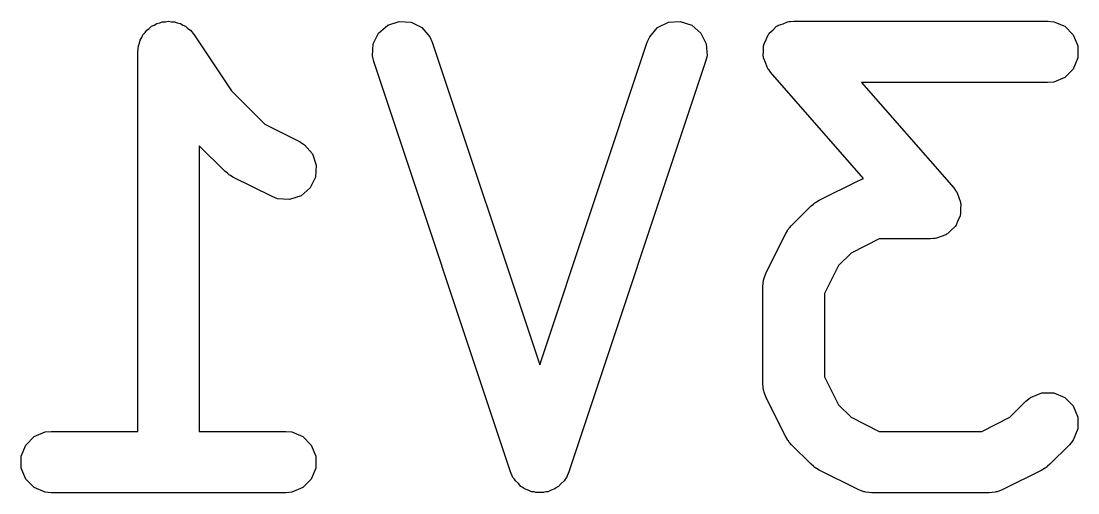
# Model space of a CAD drawing. Extents: x 2.55 to 11.37, y -10.03 to -5.53.
# Drawn here: x 10.787 to 10.8884, y -8.1927 to -8.1475 of the extents above; entities that cross this region are included whole.
import ezdxf

# ---------------------------------------------------------------- set-up
doc = ezdxf.new("R2010")
doc.units = 0
doc.header["$MEASUREMENT"] = 0
doc.layers.add('BLACK', color=7, linetype='CONTINUOUS')

msp = doc.modelspace()

# ---------------------------------------------------------------- linework, layer by layer
at = {"layer": 'BLACK', "linetype": 'CONTINUOUS'}
for p, q in [((10.79948, -8.14796), (10.79975, -8.14785)), ((10.79975, -8.14785), (10.79999, -8.14769)), ((10.79999, -8.14769), (10.80027, -8.14763)), ((10.80027, -8.14763), (10.80054, -8.14752)), ((10.80054, -8.14752), (10.80083, -8.14752)), ((10.80083, -8.14752), (10.80112, -8.14747)), ((10.80112, -8.14747), (10.8014, -8.14752)), ((10.8014, -8.14752), (10.80169, -8.14752)), ((10.80169, -8.14752), (10.80196, -8.14763)), ((10.80196, -8.14763), (10.80225, -8.14769)), ((10.80225, -8.14769), (10.80249, -8.14785)), ((10.80249, -8.14785), (10.80276, -8.14796)), ((10.82128, -8.14861), (10.82215, -8.14785)), ((10.82215, -8.14785), (10.82325, -8.14749)), ((10.82325, -8.14749), (10.82439, -8.14757)), ((10.82439, -8.14757), (10.82543, -8.14809)), ((10.84805, -8.14809), (10.84908, -8.14757)), ((10.84908, -8.14757), (10.85023, -8.14749)), ((10.85023, -8.14749), (10.85132, -8.14785)), ((10.85132, -8.14785), (10.85219, -8.14861)), ((10.85956, -8.14792), (10.85964, -8.14786)), ((10.85964, -8.14786), (10.86009, -8.14771)), ((10.86009, -8.14771), (10.86053, -8.14752)), ((10.86053, -8.14752), (10.86067, -8.14751)), ((10.86067, -8.14751), (10.86073, -8.14749)), ((10.86073, -8.14749), (10.86081, -8.1475)), ((10.86081, -8.1475), (10.86111, -8.14747)), ((10.86111, -8.14747), (10.88548, -8.14747)), ((10.88548, -8.14747), (10.88606, -8.14752)), ((10.88606, -8.14752), (10.88712, -8.14796)), ((10.79855, -8.14904), (10.79866, -8.14878)), ((10.79866, -8.14878), (10.79887, -8.14857)), ((10.79887, -8.14857), (10.79903, -8.14833)), ((10.79903, -8.14833), (10.79927, -8.14817)), ((10.79927, -8.14817), (10.79948, -8.14796)), ((10.80276, -8.14796), (10.80296, -8.14817)), ((10.80296, -8.14817), (10.80321, -8.14833)), ((10.80321, -8.14833), (10.80357, -8.14878)), ((10.80357, -8.14878), (10.80357, -8.14878)), ((10.80357, -8.14878), (10.80357, -8.14878)), ((10.80357, -8.14878), (10.80357, -8.14878)), ((10.80357, -8.14878), (10.80716, -8.15416)), ((10.82077, -8.14964), (10.82128, -8.14861)), ((10.82543, -8.14809), (10.82618, -8.14896)), ((10.8473, -8.14896), (10.84805, -8.14809)), ((10.85219, -8.14861), (10.85271, -8.14964)), ((10.85847, -8.14922), (10.85865, -8.14878)), ((10.85865, -8.14878), (10.85873, -8.14871)), ((10.85873, -8.14871), (10.85877, -8.14862)), ((10.85877, -8.14862), (10.85913, -8.1483)), ((10.85913, -8.1483), (10.85947, -8.14796)), ((10.85947, -8.14796), (10.85956, -8.14792)), ((10.88712, -8.14796), (10.88794, -8.14878)), ((10.88794, -8.14878), (10.88838, -8.14984)), ((10.79817, -8.15041), (10.79822, -8.14984)), ((10.79822, -8.14984), (10.79833, -8.14957)), ((10.79833, -8.14957), (10.79839, -8.14929)), ((10.79839, -8.14929), (10.79855, -8.14904)), ((10.82069, -8.15079), (10.82077, -8.14964)), ((10.82618, -8.14896), (10.82642, -8.14948)), ((10.82642, -8.14948), (10.83674, -8.18045)), ((10.83674, -8.18045), (10.84706, -8.14948)), ((10.84706, -8.14948), (10.8473, -8.14896)), ((10.85271, -8.14964), (10.85279, -8.15079)), ((10.85821, -8.14984), (10.85825, -8.14975)), ((10.85821, -8.15032), (10.85821, -8.14984)), ((10.85825, -8.14975), (10.85826, -8.14965)), ((10.85826, -8.14965), (10.85847, -8.14922)), ((10.88838, -8.14984), (10.88838, -8.15099)), ((10.79816, -8.15042), (10.79816, -8.15041)), ((10.79816, -8.15041), (10.79817, -8.15041)), ((10.79816, -8.18684), (10.79816, -8.15042)), ((10.79816, -8.15042), (10.79816, -8.15042)), ((10.82081, -8.15135), (10.82069, -8.15079)), ((10.85279, -8.15079), (10.85266, -8.15135)), ((10.85818, -8.1508), (10.85821, -8.15032)), ((10.85821, -8.15089), (10.85818, -8.1508)), ((10.85821, -8.15099), (10.85821, -8.15089)), ((10.83394, -8.19072), (10.82081, -8.15135)), ((10.85266, -8.15135), (10.83954, -8.19072)), ((10.8584, -8.15144), (10.85821, -8.15099)), ((10.85855, -8.15189), (10.8584, -8.15144)), ((10.85863, -8.15201), (10.85855, -8.15189)), ((10.88838, -8.15099), (10.88794, -8.15206)), ((10.85865, -8.15206), (10.85863, -8.15201)), ((10.85871, -8.15211), (10.85865, -8.15206)), ((10.85889, -8.15236), (10.85871, -8.15211)), ((10.86782, -8.16257), (10.85889, -8.15236)), ((10.88712, -8.15287), (10.88606, -8.15331)), ((10.88794, -8.15206), (10.88712, -8.15287)), ((10.88548, -8.15337), (10.86762, -8.15337)), ((10.86762, -8.15337), (10.87646, -8.16347)), ((10.88606, -8.15331), (10.88548, -8.15337)), ((10.80716, -8.15416), (10.81037, -8.15737)), ((10.81037, -8.15737), (10.81369, -8.15903)), ((10.81369, -8.15903), (10.81418, -8.15933)), ((10.80653, -8.16188), (10.80407, -8.15942)), ((10.80407, -8.15942), (10.80407, -8.18684)), ((10.81418, -8.15933), (10.81493, -8.1602)), ((10.81493, -8.1602), (10.8153, -8.1613)), ((10.80676, -8.16207), (10.80653, -8.16188)), ((10.80681, -8.16212), (10.80676, -8.16207)), ((10.8153, -8.1613), (10.81521, -8.16245)), ((10.80689, -8.16218), (10.80681, -8.16212)), ((10.80698, -8.16225), (10.80689, -8.16218)), ((10.80705, -8.16228), (10.80698, -8.16225)), ((10.8073, -8.16243), (10.80705, -8.16228)), ((10.81105, -8.16431), (10.8073, -8.16243)), ((10.81521, -8.16245), (10.8147, -8.16348)), ((10.86354, -8.16465), (10.86729, -8.16278)), ((10.86729, -8.16278), (10.86782, -8.16257)), ((10.8147, -8.16348), (10.81383, -8.16423)), ((10.87646, -8.16347), (10.87663, -8.16372)), ((10.87663, -8.16372), (10.87669, -8.16378)), ((10.87669, -8.16378), (10.87671, -8.16383)), ((10.87671, -8.16383), (10.87679, -8.16394)), ((10.87679, -8.16394), (10.87695, -8.1644)), ((10.81159, -8.16451), (10.81105, -8.16431)), ((10.81274, -8.1646), (10.81159, -8.16451)), ((10.81383, -8.16423), (10.81274, -8.1646)), ((10.86277, -8.1652), (10.863, -8.16502)), ((10.863, -8.16502), (10.86305, -8.16496)), ((10.86305, -8.16496), (10.86314, -8.1649)), ((10.86314, -8.1649), (10.86322, -8.16484)), ((10.86322, -8.16484), (10.86329, -8.16481)), ((10.86329, -8.16481), (10.86354, -8.16465)), ((10.87695, -8.1644), (10.87713, -8.16484)), ((10.87713, -8.16484), (10.87713, -8.16494)), ((10.87713, -8.16494), (10.87716, -8.16503)), ((10.87716, -8.16503), (10.87713, -8.16551)), ((10.8609, -8.16708), (10.86277, -8.1652)), ((10.87709, -8.16608), (10.87708, -8.16618)), ((10.87713, -8.16599), (10.87709, -8.16608)), ((10.87713, -8.16551), (10.87713, -8.16599)), ((10.86071, -8.1673), (10.8609, -8.16708)), ((10.87662, -8.16713), (10.87657, -8.16722)), ((10.87669, -8.16706), (10.87662, -8.16713)), ((10.87687, -8.16661), (10.87669, -8.16706)), ((10.87708, -8.16618), (10.87687, -8.16661)), ((10.85847, -8.17159), (10.86034, -8.16785)), ((10.86034, -8.16785), (10.8605, -8.1676)), ((10.8605, -8.1676), (10.86053, -8.16753)), ((10.86053, -8.16753), (10.8606, -8.16744)), ((10.8606, -8.16744), (10.86065, -8.16736)), ((10.86065, -8.16736), (10.86071, -8.1673)), ((10.87525, -8.16813), (10.87481, -8.16831)), ((10.87571, -8.16798), (10.87525, -8.16813)), ((10.87578, -8.16791), (10.87571, -8.16798)), ((10.87587, -8.16787), (10.87578, -8.16791)), ((10.87621, -8.16753), (10.87587, -8.16787)), ((10.87657, -8.16722), (10.87621, -8.16753)), ((10.86931, -8.16837), (10.86661, -8.16972)), ((10.87423, -8.16837), (10.86931, -8.16837)), ((10.87454, -8.16834), (10.87423, -8.16837)), ((10.87462, -8.16834), (10.87454, -8.16834)), ((10.87467, -8.16833), (10.87462, -8.16834)), ((10.87481, -8.16831), (10.87467, -8.16833)), ((10.86661, -8.16972), (10.86541, -8.17091)), ((10.86541, -8.17091), (10.86406, -8.17361)), ((10.85825, -8.17224), (10.85826, -8.17214)), ((10.85826, -8.17214), (10.85847, -8.17159)), ((10.85816, -8.17292), (10.85821, -8.17234)), ((10.85816, -8.18229), (10.85816, -8.17292)), ((10.85821, -8.17234), (10.85825, -8.17224)), ((10.86406, -8.17361), (10.86406, -8.18159)), ((10.85821, -8.18287), (10.85816, -8.18229)), ((10.86406, -8.18159), (10.86541, -8.18429)), ((10.85825, -8.18296), (10.85821, -8.18287)), ((10.85826, -8.18307), (10.85825, -8.18296)), ((10.85847, -8.18361), (10.85826, -8.18307)), ((10.88384, -8.18358), (10.88491, -8.18314)), ((10.88491, -8.18314), (10.88606, -8.18314)), ((10.88606, -8.18314), (10.88712, -8.18358)), ((10.86034, -8.18736), (10.85847, -8.18361)), ((10.86541, -8.18429), (10.86661, -8.18549)), ((10.88186, -8.18549), (10.88339, -8.18395)), ((10.88339, -8.18395), (10.88384, -8.18358)), ((10.88712, -8.18358), (10.88794, -8.1844)), ((10.88794, -8.1844), (10.88838, -8.18546)), ((10.86661, -8.18549), (10.86931, -8.18684)), ((10.87916, -8.18684), (10.88186, -8.18549)), ((10.88838, -8.18546), (10.88838, -8.18661)), ((10.78741, -8.18815), (10.78823, -8.18733)), ((10.78823, -8.18733), (10.78929, -8.18689)), ((10.78929, -8.18689), (10.78987, -8.18684)), ((10.78987, -8.18684), (10.79816, -8.18684)), ((10.80407, -8.18684), (10.81237, -8.18684)), ((10.81237, -8.18684), (10.81294, -8.18689)), ((10.81294, -8.18689), (10.81401, -8.18733)), ((10.81401, -8.18733), (10.81482, -8.18815)), ((10.8605, -8.18761), (10.86034, -8.18736)), ((10.86931, -8.18684), (10.87916, -8.18684)), ((10.88838, -8.18661), (10.88794, -8.18768)), ((10.78697, -8.18921), (10.78741, -8.18815)), ((10.81482, -8.18815), (10.81526, -8.18921)), ((10.86053, -8.18768), (10.8605, -8.18761)), ((10.8606, -8.18776), (10.86053, -8.18768)), ((10.86065, -8.18785), (10.8606, -8.18776)), ((10.86071, -8.1879), (10.86065, -8.18785)), ((10.8609, -8.18813), (10.86071, -8.1879)), ((10.86277, -8.19), (10.8609, -8.18813)), ((10.88757, -8.18813), (10.8857, -8.19)), ((10.88794, -8.18768), (10.88757, -8.18813)), ((10.78697, -8.19036), (10.78697, -8.18921)), ((10.81526, -8.18921), (10.81526, -8.19036)), ((10.78741, -8.19143), (10.78697, -8.19036)), ((10.81526, -8.19036), (10.81482, -8.19143)), ((10.863, -8.19019), (10.86277, -8.19)), ((10.86305, -8.19025), (10.863, -8.19019)), ((10.86314, -8.1903), (10.86305, -8.19025)), ((10.86322, -8.19037), (10.86314, -8.1903)), ((10.86329, -8.1904), (10.86322, -8.19037)), ((10.86354, -8.19055), (10.86329, -8.1904)), ((10.88518, -8.1904), (10.88493, -8.19055)), ((10.88525, -8.19037), (10.88518, -8.1904)), ((10.88533, -8.1903), (10.88525, -8.19037)), ((10.88542, -8.19025), (10.88533, -8.1903)), ((10.88547, -8.19019), (10.88542, -8.19025)), ((10.8857, -8.19), (10.88547, -8.19019)), ((10.78823, -8.19224), (10.78741, -8.19143)), ((10.81482, -8.19143), (10.81401, -8.19224)), ((10.83417, -8.19125), (10.83394, -8.19072)), ((10.83431, -8.19141), (10.83417, -8.19125)), ((10.83441, -8.1916), (10.83431, -8.19141)), ((10.83917, -8.19141), (10.83907, -8.1916)), ((10.8393, -8.19125), (10.83917, -8.19141)), ((10.83954, -8.19072), (10.8393, -8.19125)), ((10.86729, -8.19243), (10.86354, -8.19055)), ((10.88493, -8.19055), (10.88118, -8.19243)), ((10.78929, -8.19268), (10.78823, -8.19224)), ((10.81401, -8.19224), (10.81294, -8.19268)), ((10.83469, -8.19184), (10.83441, -8.1916)), ((10.83493, -8.19212), (10.83469, -8.19184)), ((10.83512, -8.19222), (10.83493, -8.19212)), ((10.83528, -8.19235), (10.83512, -8.19222)), ((10.83563, -8.19247), (10.83528, -8.19235)), ((10.83596, -8.19264), (10.83563, -8.19247)), ((10.83785, -8.19247), (10.83752, -8.19264)), ((10.8382, -8.19235), (10.83785, -8.19247)), ((10.83836, -8.19222), (10.8382, -8.19235)), ((10.83855, -8.19212), (10.83836, -8.19222)), ((10.83879, -8.19184), (10.83855, -8.19212)), ((10.83907, -8.1916), (10.83879, -8.19184)), ((10.86783, -8.19264), (10.86729, -8.19243)), ((10.88118, -8.19243), (10.88064, -8.19264)), ((10.78987, -8.19274), (10.78929, -8.19268)), ((10.81237, -8.19274), (10.78987, -8.19274)), ((10.81294, -8.19268), (10.81237, -8.19274)), ((10.83617, -8.19265), (10.83596, -8.19264)), ((10.83637, -8.19272), (10.83617, -8.19265)), ((10.83674, -8.19269), (10.83637, -8.19272)), ((10.83711, -8.19272), (10.83674, -8.19269)), ((10.83731, -8.19265), (10.83711, -8.19272)), ((10.83752, -8.19264), (10.83731, -8.19265)), ((10.86794, -8.19264), (10.86783, -8.19264)), ((10.86803, -8.19268), (10.86794, -8.19264)), ((10.86861, -8.19274), (10.86803, -8.19268)), ((10.87986, -8.19274), (10.86861, -8.19274)), ((10.88043, -8.19268), (10.87986, -8.19274)), ((10.88053, -8.19264), (10.88043, -8.19268)), ((10.88064, -8.19264), (10.88053, -8.19264))]:
    msp.add_line(p, q, dxfattribs=at)

doc.saveas('drawing.dxf')
